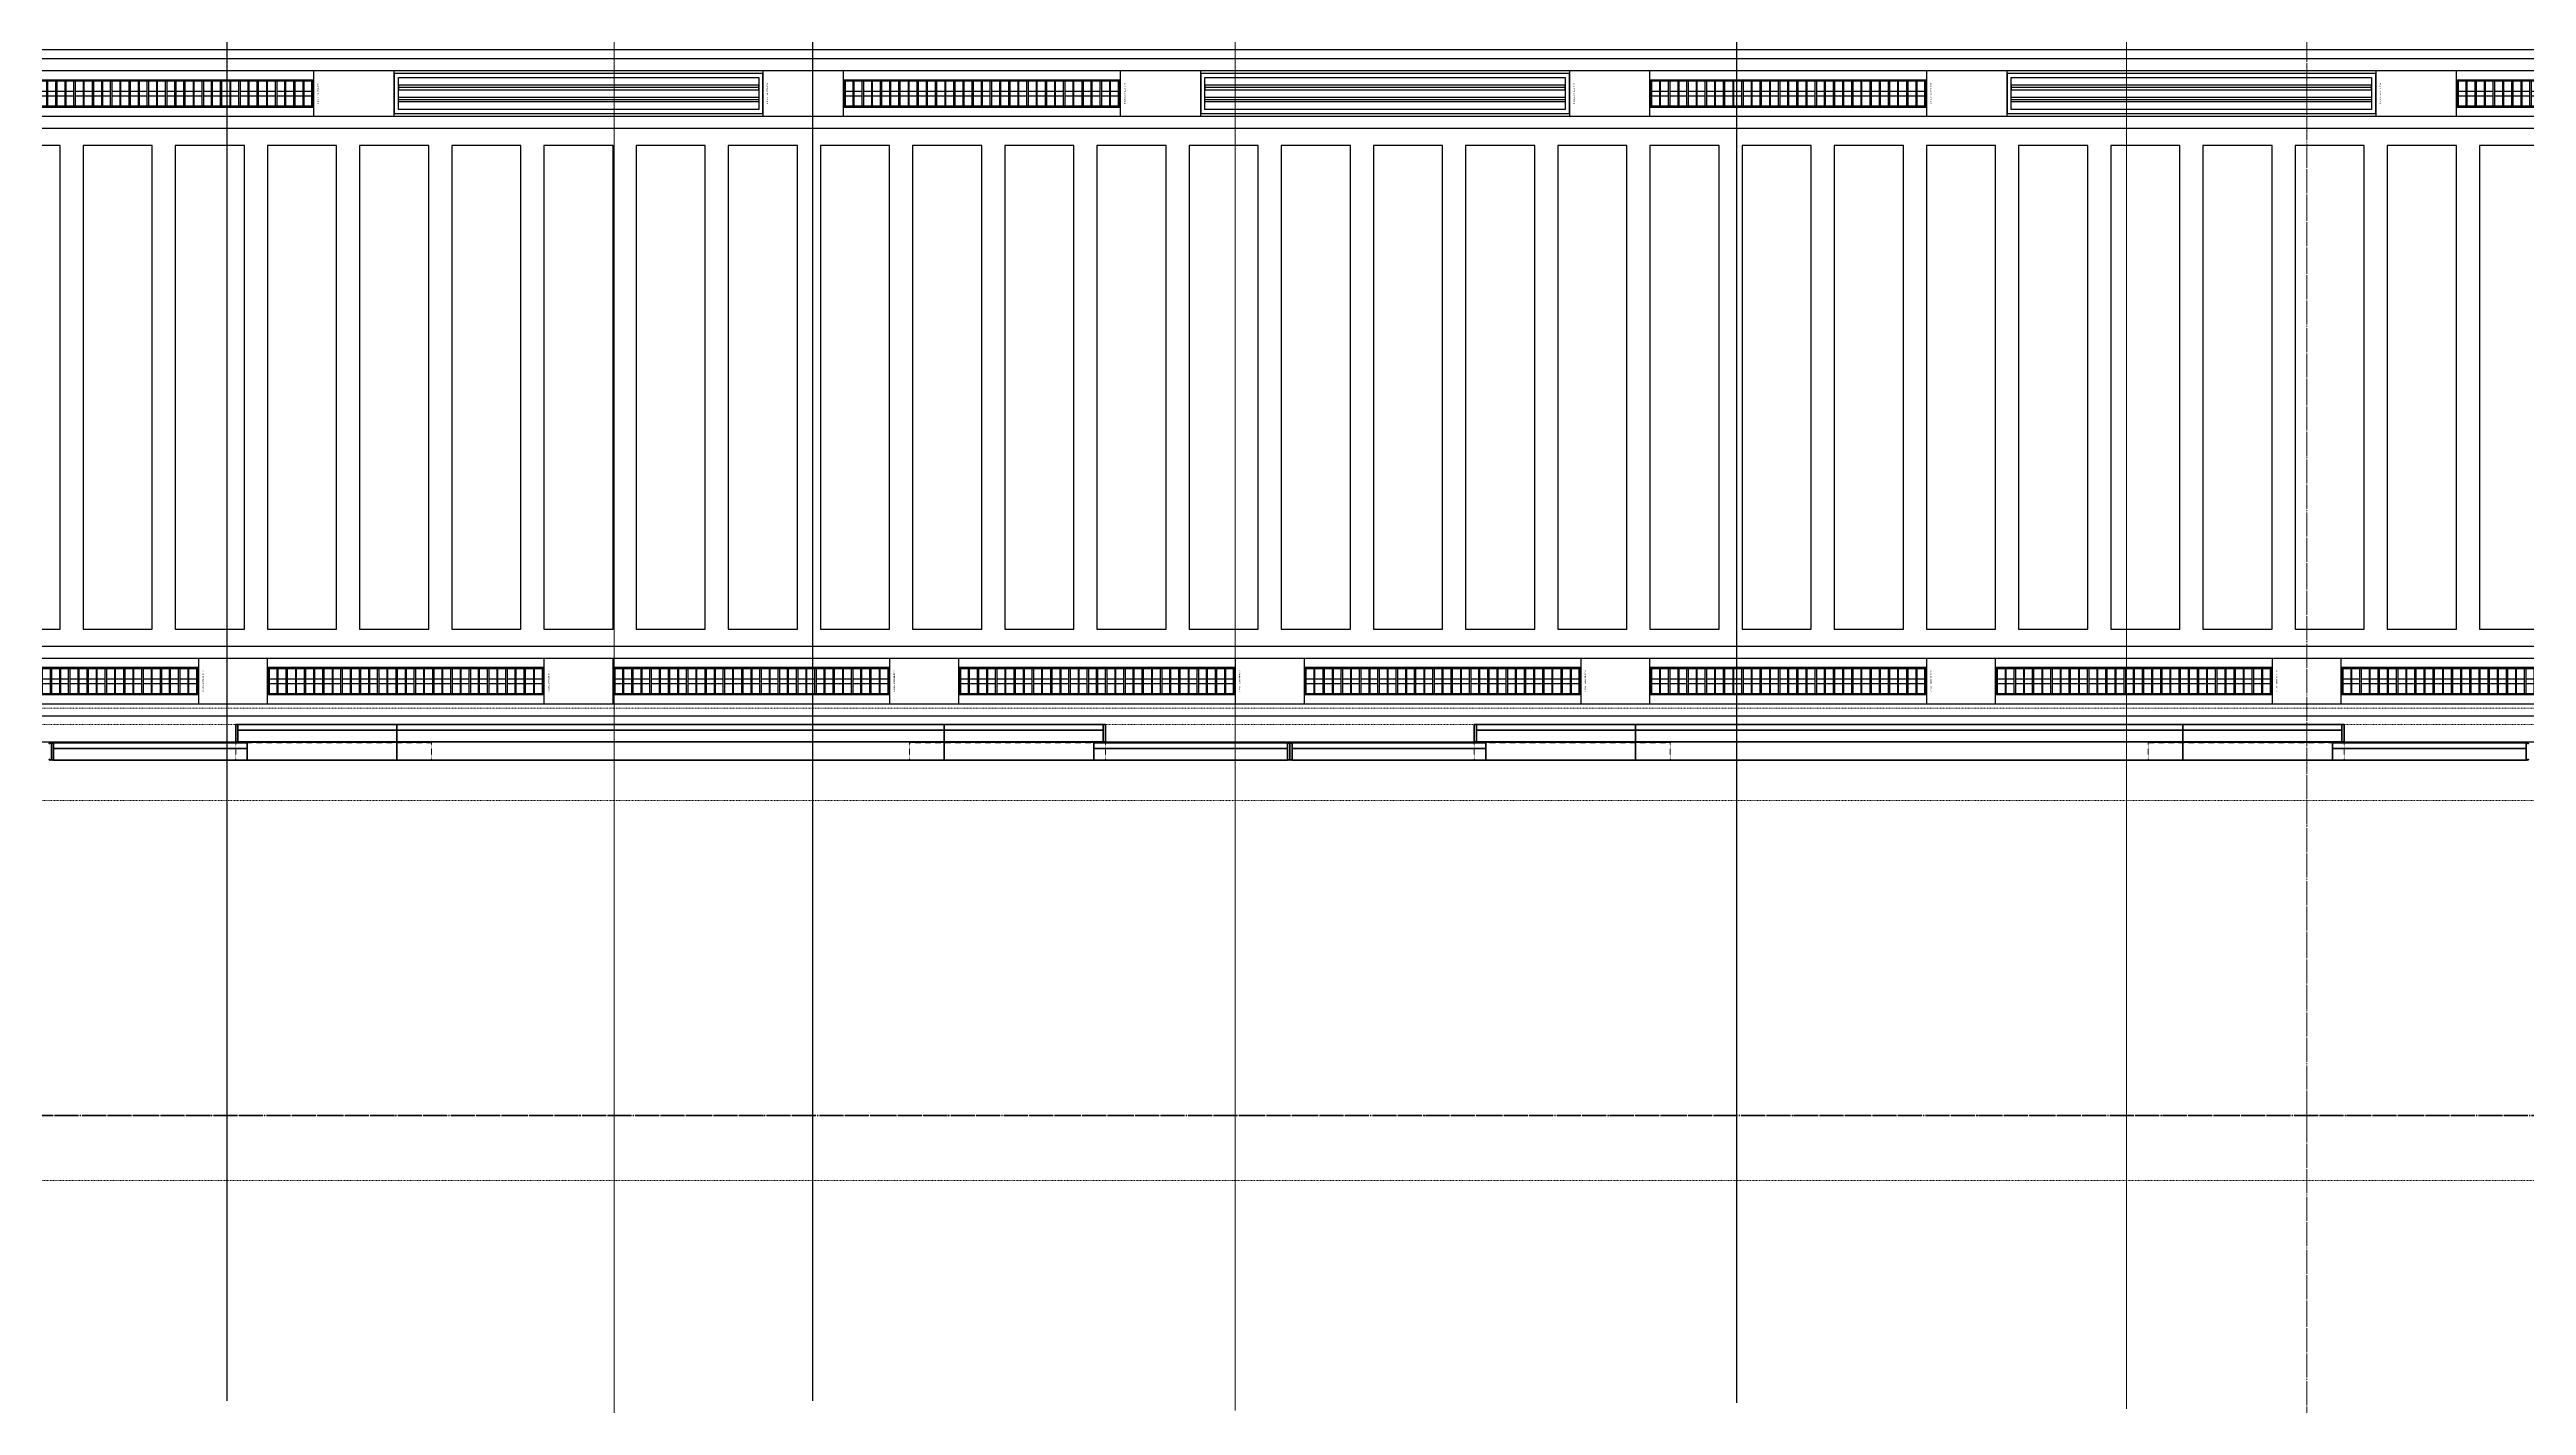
# Model space of a CAD drawing. Header units: millimetres. Extents: x -794868 to -715506, y -16735 to 22434.
# Drawn here: x -765878 to -755128, y -2857 to 3028 of the extents above; entities that cross this region are included whole.
import ezdxf
from ezdxf.enums import TextEntityAlignment as Align
from ezdxf.xclip import XClip

# ---------------------------------------------------------------- set-up
doc = ezdxf.new("R2010")
doc.units = ezdxf.units.MM
doc.header["$XCLIPFRAME"] = 0
for name, pattern in [('DASH', [6.35, 3.175, -3.175]), ('DPA_Grid _ Level 100', [10, 5.5, -1.6, 1.3, -1.6]), ('DPA_Hidden 500', [1.4, 0.8, -0.6])]:
    doc.linetypes.add(name, pattern=pattern)
for name, color, linetype in [('000 - WIPEOUT', 250, 'Continuous'), ('001 - ASCESSORIES', 251, 'Continuous'), ('A04_TUBE SERIES', 2, 'Continuous'), ('A11_ALU.SOLID SHEET', 2, 'Continuous')]:
    doc.layers.add(name, color=color, linetype=linetype)
for name, color, linetype, lineweight in [('A-ANNO-NOTE', 3, 'Continuous', 25), ('A-GENM', 1, 'Continuous', 9), ('A-GENM-HDLN', 2, 'DPA_Hidden 500', 9), ('G-ANNO-SECL', 3, 'Continuous', 9), ('G-ANNO-TEXT', 3, 'Continuous', 9), ('Q-SPCQ', 2, 'Continuous', 35), ('Q-SPCQ-HDLN', 2, 'DASH', 9), ('S-GRID', 251, 'Continuous', 9)]:
    doc.layers.add(name, color=color, linetype=linetype, lineweight=lineweight)

# ---------------------------------------------------------------- blocks, each defined once
blk = doc.blocks.new('DPA_Speciality_PlatformScreenDoor - Length_135300-12767973-4262-01 ENLARGED UPPER PLATFORM LEVEL - REFLECTED CEILING PLAN - SHEET 3')
at = {"layer": 'A-GENM'}
for p, q in [((38588, -250), (38390, -250)), ((38390, -250), (38588, -250)), ((38483, -250), (38393, -250)), ((38393, -250), (38483, -250)), ((38493, -250), (38583, -250)), ((38583, -250), (38493, -250)), ((42962, -250), (43160, -250)), ((43160, -250), (42962, -250)), ((42967, -250), (43057, -250)), ((43057, -250), (42967, -250)), ((43068, -250), (43158, -250)), ((43158, -250), (43068, -250)), ((43963, -250), (43765, -250)), ((43765, -250), (43963, -250)), ((43858, -250), (43768, -250)), ((43768, -250), (43858, -250)), ((43868, -250), (43958, -250)), ((43958, -250), (43868, -250)), ((48337, -250), (48535, -250)), ((48535, -250), (48337, -250)), ((48432, -250), (48342, -250)), ((48342, -250), (48432, -250)), ((48443, -250), (48533, -250)), ((48533, -250), (48443, -250)), ((39140, -330), (39264, -330)), ((39151, -330), (39204, -330)), ((39200, -330), (39253, -330)), ((40740, -330), (40864, -330)), ((40751, -330), (40804, -330)), ((40800, -330), (40853, -330)), ((44515, -330), (44639, -330)), ((44526, -330), (44579, -330)), ((44575, -330), (44628, -330)), ((46115, -330), (46239, -330)), ((46126, -330), (46179, -330)), ((46175, -330), (46228, -330))]:
    blk.add_line(p, q, dxfattribs=at)
at = {"layer": 'A-GENM-HDLN'}
for p, q in [((38888, -175), (38888, -250)), ((38888, -175), (39738, -175)), ((39738, -250), (39738, -175)), ((41813, -250), (41813, -175)), ((42663, -175), (41813, -175)), ((42663, -175), (42663, -250)), ((44263, -175), (44263, -250)), ((44263, -175), (45113, -175)), ((45113, -250), (45113, -175)), ((47188, -250), (47188, -175)), ((48038, -175), (47188, -175)), ((48038, -175), (48038, -250)), ((38888, -250), (39738, -250)), ((42663, -250), (41813, -250)), ((44263, -250), (45113, -250)), ((48038, -250), (47188, -250))]:
    blk.add_line(p, q, dxfattribs=at)
at = {"layer": 'Q-SPCQ', "linetype": 'DASH', "lineweight": 9}
blk.add_line((3946, 1650), (73451, 1650), dxfattribs=at)
at = {"layer": 'Q-SPCQ'}
for p, q in [((38938, -175), (38098, -175)), ((38098, -175), (38938, -175)), ((38098, -175), (38098, -225)), ((38098, -175), (38098, -225)), ((38098, -245), (38098, -180)), ((38098, -180), (38098, -245)), ((38128, -175), (38908, -175)), ((38908, -175), (38128, -175)), ((38908, -175), (38128, -175)), ((38128, -175), (38908, -175)), ((38888, -175), (39588, -175)), ((38938, -225), (38938, -175)), ((38938, -175), (38938, -225)), ((39588, -175), (39588, -330)), ((39588, -175), (41963, -175)), ((39588, -330), (39588, -175)), ((39588, -200), (39588, -176)), ((39588, -176), (39588, -200)), ((39588, -305), (39588, -200)), ((39588, -200), (39588, -305)), ((41963, -175), (41963, -330)), ((41963, -175), (42663, -175)), ((41963, -330), (41963, -175)), ((41963, -200), (41963, -176)), ((41963, -176), (41963, -200)), ((41963, -305), (41963, -200)), ((41963, -200), (41963, -305)), ((42613, -175), (43453, -175)), ((43453, -175), (42613, -175)), ((42613, -175), (42613, -225)), ((42613, -225), (42613, -175)), ((43423, -175), (42643, -175)), ((42643, -175), (43423, -175)), ((42643, -175), (43423, -175)), ((43423, -175), (42643, -175)), ((43453, -225), (43453, -175)), ((43453, -225), (43453, -175)), ((43453, -180), (43453, -245)), ((43453, -245), (43453, -180)), ((43463, -245), (43463, -180)), ((43463, -180), (43463, -245)), ((43463, -180), (43463, -245)), ((43463, -245), (43463, -180)), ((44313, -175), (43473, -175)), ((43473, -175), (44313, -175)), ((43473, -175), (43473, -225)), ((43473, -175), (43473, -225)), ((43473, -245), (43473, -180)), ((43473, -180), (43473, -245)), ((43503, -175), (44283, -175)), ((44283, -175), (43503, -175)), ((44283, -175), (43503, -175)), ((43503, -175), (44283, -175)), ((44263, -175), (44963, -175)), ((44313, -225), (44313, -175)), ((44313, -175), (44313, -225)), ((44963, -175), (44963, -330)), ((44963, -175), (47338, -175)), ((44963, -330), (44963, -175)), ((44963, -200), (44963, -176)), ((44963, -176), (44963, -200)), ((44963, -305), (44963, -200)), ((44963, -200), (44963, -305)), ((47338, -175), (47338, -330)), ((47338, -175), (48038, -175)), ((47338, -330), (47338, -175)), ((47338, -200), (47338, -176)), ((47338, -176), (47338, -200)), ((47338, -305), (47338, -200)), ((47338, -200), (47338, -305)), ((47988, -175), (48828, -175)), ((48828, -175), (47988, -175)), ((47988, -175), (47988, -225)), ((47988, -225), (47988, -175)), ((48798, -175), (48018, -175)), ((48018, -175), (48798, -175)), ((48018, -175), (48798, -175)), ((48798, -175), (48018, -175)), ((48828, -225), (48828, -175)), ((48828, -225), (48828, -175)), ((48828, -180), (48828, -245)), ((48828, -245), (48828, -180)), ((48838, -245), (48838, -180)), ((48838, -180), (48838, -245)), ((48838, -180), (48838, -245)), ((48838, -245), (48838, -180)), ((38098, -225), (38938, -225)), ((38938, -225), (38098, -225)), ((38098, -250), (38098, -225)), ((38098, -225), (38098, -250)), ((38938, -225), (38098, -225)), ((38098, -225), (38098, -250)), ((38098, -250), (38098, -225)), ((38098, -225), (38938, -225)), ((38938, -225), (38098, -225)), ((38098, -225), (38938, -225)), ((38098, -250), (38938, -250)), ((38938, -250), (38098, -250)), ((38098, -250), (38938, -250)), ((38938, -250), (38098, -250)), ((38908, -225), (38128, -225)), ((38128, -225), (38908, -225)), ((38128, -225), (38908, -225)), ((38908, -225), (38128, -225)), ((38888, -225), (38148, -225)), ((38148, -225), (38888, -225)), ((38888, -225), (38148, -225)), ((38148, -225), (38888, -225)), ((38888, -250), (38148, -250)), ((38148, -250), (38888, -250)), ((38888, -250), (38148, -250)), ((38148, -250), (38888, -250)), ((38888, -305), (38888, -250)), ((38888, -250), (38888, -330)), ((38898, -255), (38888, -255)), ((38888, -255), (38888, -330)), ((38888, -330), (38888, -255)), ((38888, -255), (38898, -255)), ((38888, -329), (38888, -305)), ((38898, -330), (38898, -255)), ((38898, -255), (38898, -330)), ((39588, -255), (38898, -255)), ((38898, -255), (39588, -255)), ((38898, -255), (38898, -305)), ((38898, -255), (38898, -305)), ((39588, -305), (38898, -305)), ((38898, -305), (39578, -305)), ((38898, -305), (38898, -330)), ((38898, -305), (38898, -330)), ((38898, -305), (39578, -305)), ((39578, -305), (38898, -305)), ((38898, -330), (38898, -305)), ((38898, -305), (38898, -330)), ((39588, -305), (38898, -305)), ((38898, -305), (39588, -305)), ((38938, -225), (38938, -250)), ((38938, -225), (38938, -250)), ((38938, -250), (38938, -225)), ((38938, -225), (38938, -250)), ((38948, -255), (39528, -255)), ((39528, -255), (38948, -255)), ((39538, -255), (38948, -255)), ((38948, -255), (39538, -255)), ((39528, -305), (38948, -305)), ((38948, -305), (39528, -305)), ((39528, -305), (38948, -305)), ((38948, -305), (39528, -305)), ((39538, -305), (38948, -305)), ((38948, -305), (39538, -305)), ((38948, -305), (39528, -305)), ((39528, -305), (38948, -305)), ((39578, -305), (39588, -305)), ((41963, -255), (39588, -255)), ((39588, -255), (41963, -255)), ((39588, -255), (39588, -305)), ((39588, -255), (39588, -305)), ((39588, -305), (39588, -255)), ((39588, -255), (39588, -305)), ((39588, -329), (39588, -305)), ((41963, -305), (39588, -305)), ((39588, -305), (39598, -305)), ((39588, -330), (39588, -305)), ((39588, -305), (39588, -330)), ((41963, -305), (39588, -305)), ((39588, -305), (41963, -305)), ((39588, -305), (39588, -329)), ((39588, -330), (39588, -305)), ((39588, -305), (39588, -330)), ((39598, -305), (41953, -305)), ((39598, -305), (41953, -305)), ((41953, -305), (39598, -305)), ((41913, -255), (39638, -255)), ((39638, -255), (41913, -255)), ((41913, -305), (39638, -305)), ((39638, -305), (41913, -305)), ((39648, -255), (41903, -255)), ((41903, -255), (39648, -255)), ((41903, -305), (39648, -305)), ((39648, -305), (41903, -305)), ((41903, -305), (39648, -305)), ((39648, -305), (41903, -305)), ((39648, -305), (41903, -305)), ((41903, -305), (39648, -305)), ((41953, -305), (41963, -305)), ((41963, -255), (42653, -255)), ((42653, -255), (41963, -255)), ((41963, -255), (41963, -305)), ((41963, -305), (41963, -255)), ((41963, -305), (41963, -255)), ((41963, -255), (41963, -305)), ((41963, -329), (41963, -305)), ((41963, -305), (41973, -305)), ((42653, -305), (41963, -305)), ((41963, -305), (41963, -330)), ((41963, -330), (41963, -305)), ((41963, -305), (42653, -305)), ((42653, -305), (41963, -305)), ((41963, -305), (41963, -329)), ((41963, -330), (41963, -305)), ((41963, -305), (41963, -330)), ((41973, -305), (42653, -305)), ((42653, -305), (41973, -305)), ((41973, -305), (42653, -305)), ((42013, -255), (42603, -255)), ((42603, -255), (42013, -255)), ((42013, -305), (42603, -305)), ((42603, -305), (42013, -305)), ((42603, -255), (42023, -255)), ((42023, -255), (42603, -255)), ((42023, -305), (42603, -305)), ((42603, -305), (42023, -305)), ((42023, -305), (42603, -305)), ((42603, -305), (42023, -305)), ((42603, -305), (42023, -305)), ((42023, -305), (42603, -305)), ((43453, -225), (42613, -225)), ((42613, -225), (43453, -225)), ((42613, -250), (42613, -225)), ((42613, -250), (42613, -225)), ((43453, -225), (42613, -225)), ((42613, -225), (42613, -250)), ((42613, -250), (42613, -225)), ((42613, -225), (43453, -225)), ((42613, -225), (43453, -225)), ((43453, -225), (42613, -225)), ((43453, -250), (42613, -250)), ((42613, -250), (43453, -250)), ((42613, -250), (43453, -250)), ((43453, -250), (42613, -250)), ((42643, -225), (43423, -225)), ((43423, -225), (42643, -225)), ((43423, -225), (42643, -225)), ((42643, -225), (43423, -225)), ((42653, -255), (42653, -330)), ((42663, -255), (42653, -255)), ((42653, -255), (42663, -255)), ((42653, -330), (42653, -255)), ((42653, -305), (42653, -255)), ((42653, -305), (42653, -255)), ((42653, -330), (42653, -305)), ((42653, -330), (42653, -305)), ((42653, -305), (42653, -330)), ((42653, -330), (42653, -305)), ((42663, -225), (43403, -225)), ((43403, -225), (42663, -225)), ((42663, -225), (43403, -225)), ((43403, -225), (42663, -225)), ((42663, -250), (43403, -250)), ((43403, -250), (42663, -250)), ((42663, -250), (43403, -250)), ((43403, -250), (42663, -250)), ((42663, -330), (42663, -250)), ((42663, -250), (42663, -305)), ((42663, -330), (42663, -255)), ((42663, -255), (42663, -330)), ((42663, -305), (42663, -329)), ((43453, -225), (43453, -250)), ((43453, -250), (43453, -225)), ((43453, -250), (43453, -225)), ((43453, -225), (43453, -250)), ((43473, -225), (44313, -225)), ((44313, -225), (43473, -225)), ((43473, -250), (43473, -225)), ((43473, -225), (43473, -250)), ((44313, -225), (43473, -225)), ((43473, -225), (43473, -250)), ((43473, -250), (43473, -225)), ((43473, -225), (44313, -225)), ((44313, -225), (43473, -225)), ((43473, -225), (44313, -225)), ((43473, -250), (44313, -250)), ((44313, -250), (43473, -250)), ((43473, -250), (44313, -250)), ((44313, -250), (43473, -250)), ((44283, -225), (43503, -225)), ((43503, -225), (44283, -225)), ((43503, -225), (44283, -225)), ((44283, -225), (43503, -225)), ((44263, -225), (43523, -225)), ((43523, -225), (44263, -225)), ((44263, -225), (43523, -225)), ((43523, -225), (44263, -225)), ((44263, -250), (43523, -250)), ((43523, -250), (44263, -250)), ((44263, -250), (43523, -250)), ((43523, -250), (44263, -250)), ((44263, -305), (44263, -250)), ((44263, -250), (44263, -330)), ((44273, -255), (44263, -255)), ((44263, -255), (44263, -330)), ((44263, -330), (44263, -255)), ((44263, -255), (44273, -255)), ((44263, -329), (44263, -305)), ((44273, -330), (44273, -255)), ((44273, -255), (44273, -330)), ((44963, -255), (44273, -255)), ((44273, -255), (44963, -255)), ((44273, -255), (44273, -305)), ((44273, -255), (44273, -305)), ((44963, -305), (44273, -305)), ((44273, -305), (44953, -305)), ((44273, -305), (44273, -330)), ((44273, -305), (44273, -330)), ((44273, -305), (44953, -305)), ((44953, -305), (44273, -305)), ((44273, -330), (44273, -305)), ((44273, -305), (44273, -330)), ((44963, -305), (44273, -305)), ((44273, -305), (44963, -305)), ((44313, -225), (44313, -250)), ((44313, -225), (44313, -250)), ((44313, -250), (44313, -225)), ((44313, -225), (44313, -250)), ((44323, -255), (44903, -255)), ((44903, -255), (44323, -255)), ((44913, -255), (44323, -255)), ((44323, -255), (44913, -255)), ((44903, -305), (44323, -305)), ((44323, -305), (44903, -305)), ((44903, -305), (44323, -305)), ((44323, -305), (44903, -305)), ((44913, -305), (44323, -305)), ((44323, -305), (44913, -305)), ((44323, -305), (44903, -305)), ((44903, -305), (44323, -305)), ((44953, -305), (44963, -305)), ((47338, -255), (44963, -255)), ((44963, -255), (47338, -255)), ((44963, -255), (44963, -305)), ((44963, -255), (44963, -305)), ((44963, -305), (44963, -255)), ((44963, -255), (44963, -305)), ((44963, -329), (44963, -305)), ((47338, -305), (44963, -305)), ((44963, -305), (44973, -305)), ((44963, -330), (44963, -305)), ((44963, -305), (44963, -330)), ((47338, -305), (44963, -305)), ((44963, -305), (47338, -305)), ((44963, -305), (44963, -329)), ((44963, -330), (44963, -305)), ((44963, -305), (44963, -330)), ((44973, -305), (47328, -305)), ((44973, -305), (47328, -305)), ((47328, -305), (44973, -305)), ((47288, -255), (45013, -255)), ((45013, -255), (47288, -255)), ((47288, -305), (45013, -305)), ((45013, -305), (47288, -305)), ((45023, -255), (47278, -255)), ((47278, -255), (45023, -255)), ((47278, -305), (45023, -305)), ((45023, -305), (47278, -305)), ((47278, -305), (45023, -305)), ((45023, -305), (47278, -305)), ((45023, -305), (47278, -305)), ((47278, -305), (45023, -305)), ((47328, -305), (47338, -305)), ((47338, -255), (48028, -255)), ((48028, -255), (47338, -255)), ((47338, -255), (47338, -305)), ((47338, -305), (47338, -255)), ((47338, -305), (47338, -255)), ((47338, -255), (47338, -305)), ((47338, -329), (47338, -305)), ((47338, -305), (47348, -305)), ((48028, -305), (47338, -305)), ((47338, -305), (47338, -330)), ((47338, -330), (47338, -305)), ((47338, -305), (48028, -305)), ((48028, -305), (47338, -305)), ((47338, -305), (47338, -329)), ((47338, -330), (47338, -305)), ((47338, -305), (47338, -330)), ((47348, -305), (48028, -305)), ((48028, -305), (47348, -305)), ((47348, -305), (48028, -305)), ((47388, -255), (47978, -255)), ((47978, -255), (47388, -255)), ((47388, -305), (47978, -305)), ((47978, -305), (47388, -305)), ((47978, -255), (47398, -255)), ((47398, -255), (47978, -255)), ((47398, -305), (47978, -305)), ((47978, -305), (47398, -305)), ((47398, -305), (47978, -305)), ((47978, -305), (47398, -305)), ((47978, -305), (47398, -305)), ((47398, -305), (47978, -305)), ((48828, -225), (47988, -225)), ((47988, -225), (48828, -225)), ((47988, -250), (47988, -225)), ((47988, -250), (47988, -225)), ((48828, -225), (47988, -225)), ((47988, -225), (47988, -250)), ((47988, -250), (47988, -225)), ((47988, -225), (48828, -225)), ((47988, -225), (48828, -225)), ((48828, -225), (47988, -225)), ((48828, -250), (47988, -250)), ((47988, -250), (48828, -250)), ((47988, -250), (48828, -250)), ((48828, -250), (47988, -250)), ((48018, -225), (48798, -225)), ((48798, -225), (48018, -225)), ((48798, -225), (48018, -225)), ((48018, -225), (48798, -225)), ((48028, -255), (48028, -330)), ((48038, -255), (48028, -255)), ((48028, -255), (48038, -255)), ((48028, -330), (48028, -255)), ((48028, -305), (48028, -255)), ((48028, -305), (48028, -255)), ((48028, -330), (48028, -305)), ((48028, -330), (48028, -305)), ((48028, -305), (48028, -330)), ((48028, -330), (48028, -305)), ((48038, -225), (48778, -225)), ((48778, -225), (48038, -225)), ((48038, -225), (48778, -225)), ((48778, -225), (48038, -225)), ((48038, -250), (48778, -250)), ((48778, -250), (48038, -250)), ((48038, -250), (48778, -250)), ((48778, -250), (48038, -250)), ((48038, -330), (48038, -250)), ((48038, -250), (48038, -305)), ((48038, -330), (48038, -255)), ((48038, -255), (48038, -330)), ((48038, -305), (48038, -329)), ((48828, -225), (48828, -250)), ((48828, -250), (48828, -225)), ((48828, -250), (48828, -225)), ((48828, -225), (48828, -250)), ((38888, -330), (39588, -330)), ((38888, -330), (38898, -330)), ((38898, -330), (38888, -330)), ((39578, -330), (38898, -330)), ((38898, -330), (39588, -330)), ((38898, -330), (39578, -330)), ((39578, -330), (38898, -330)), ((39528, -330), (38948, -330)), ((38948, -330), (39528, -330)), ((39528, -330), (38948, -330)), ((38948, -330), (39528, -330)), ((39588, -330), (39578, -330)), ((39588, -330), (41963, -330)), ((39598, -330), (39588, -330)), ((39588, -330), (41963, -330)), ((41953, -330), (39598, -330)), ((39598, -330), (41953, -330)), ((41953, -330), (39598, -330)), ((41903, -330), (39648, -330)), ((39648, -330), (41903, -330)), ((41903, -330), (39648, -330)), ((39648, -330), (41903, -330)), ((41963, -330), (41953, -330)), ((41963, -330), (42663, -330)), ((41963, -330), (42653, -330)), ((41973, -330), (41963, -330)), ((42653, -330), (41973, -330)), ((42653, -330), (41973, -330)), ((41973, -330), (42653, -330)), ((42023, -330), (42603, -330)), ((42603, -330), (42023, -330)), ((42023, -330), (42603, -330)), ((42603, -330), (42023, -330)), ((42653, -330), (42663, -330)), ((42663, -330), (42653, -330)), ((44263, -330), (44963, -330)), ((44263, -330), (44273, -330)), ((44273, -330), (44263, -330)), ((44953, -330), (44273, -330)), ((44273, -330), (44963, -330)), ((44273, -330), (44953, -330)), ((44953, -330), (44273, -330)), ((44903, -330), (44323, -330)), ((44323, -330), (44903, -330)), ((44903, -330), (44323, -330)), ((44323, -330), (44903, -330)), ((44963, -330), (44953, -330)), ((44963, -330), (47338, -330)), ((44973, -330), (44963, -330)), ((44963, -330), (47338, -330)), ((47328, -330), (44973, -330)), ((44973, -330), (47328, -330)), ((47328, -330), (44973, -330)), ((47278, -330), (45023, -330)), ((45023, -330), (47278, -330)), ((47278, -330), (45023, -330)), ((45023, -330), (47278, -330)), ((47338, -330), (47328, -330)), ((47338, -330), (48038, -330)), ((47338, -330), (48028, -330)), ((47348, -330), (47338, -330)), ((48028, -330), (47348, -330)), ((48028, -330), (47348, -330)), ((47348, -330), (48028, -330)), ((47398, -330), (47978, -330)), ((47978, -330), (47398, -330)), ((47398, -330), (47978, -330)), ((47978, -330), (47398, -330)), ((48028, -330), (48038, -330)), ((48038, -330), (48028, -330))]:
    blk.add_line(p, q, dxfattribs=at)
for centre, start, end in [((38093, -180), 0, 180), ((38093, -180), 0, 45), ((43458, -180), 0, 180), ((43458, -180), 135, 180), ((43458, -180), 60, 120), ((43458, -180), 360, 30), ((43468, -180), 0, 180), ((43468, -180), 150, 180), ((43468, -180), 60, 120), ((43468, -180), 0, 45), ((48833, -180), 0, 180), ((48833, -180), 135, 180), ((48833, -180), 60, 120), ((48833, -180), 360, 30), ((48843, -180), 0, 180), ((48843, -180), 150, 180), ((48843, -180), 60, 120), ((38093, -245), 180, 360), ((38093, -245), 330, 360), ((43458, -245), 180, 210), ((43458, -245), 180, 0), ((43458, -245), 240, 300), ((43458, -245), 330, 0), ((43468, -245), 180, 210), ((43468, -245), 180, 360), ((43468, -245), 240, 300), ((43468, -245), 330, 360), ((48833, -245), 180, 210), ((48833, -245), 180, 0), ((48833, -245), 240, 300), ((48833, -245), 330, 0), ((48843, -245), 180, 210), ((48843, -245), 180, 360), ((48843, -245), 240, 300)]:
    blk.add_arc(centre, 5, start, end, dxfattribs=at)
at = {"layer": 'Q-SPCQ-HDLN'}
for p, q in [((73451, 0), (3946, 0)), ((73451, -330), (3946, -330)), ((73451, -400), (3946, -400))]:
    blk.add_line(p, q, dxfattribs=at)
blk = doc.blocks.new('*U1978')
at = {"layer": 'S-GRID', "linetype": 'DPA_Grid _ Level 100'}
blk.add_line((-11400, -19375), (-11400, 17498.2), dxfattribs=at)
blk = doc.blocks.new('*U695')
at = {"color": 1}
blk.add_wipeout([(600, -60), (-600, -60), (-600, 60), (600, 60)], dxfattribs=at).dxf.layer = '000 - WIPEOUT'
at = {"layer": '001 - ASCESSORIES', "color": 0}
blk.add_lwpolyline([(600, -60), (-600, -60), (-600, 60), (600, 60)], close=True, dxfattribs=at)
at = {"layer": '001 - ASCESSORIES'}
for points in [[(-593, -55), (-598, -55), (-598, 55), (-593, 55)], [(595, -55), (-595, -55), (-595, 55), (595, 55)], [(-559, -55), (-554, -55), (-554, 55), (-559, 55)], [(-514, -55), (-519, -55), (-519, 55), (-514, 55)], [(-479, -55), (-474, -55), (-474, 55), (-479, 55)], [(-435, -55), (-440, -55), (-440, 55), (-435, 55)], [(-400, -55), (-395, -55), (-395, 55), (-400, 55)], [(-355, -55), (-360, -55), (-360, 55), (-355, 55)], [(-320, -55), (-315, -55), (-315, 55), (-320, 55)], [(-276, -55), (-281, -55), (-281, 55), (-276, 55)], [(-241, -55), (-236, -55), (-236, 55), (-241, 55)], [(-196, -55), (-201, -55), (-201, 55), (-196, 55)], [(-161, -55), (-156, -55), (-156, 55), (-161, 55)], [(-117, -55), (-122, -55), (-122, 55), (-117, 55)], [(-82, -55), (-77, -55), (-77, 55), (-82, 55)], [(-37, -55), (-42, -55), (-42, 55), (-37, 55)], [(-3, -55), (3, -55), (3, 55), (-3, 55)], [(42, -55), (37, -55), (37, 55), (42, 55)], [(77, -55), (82, -55), (82, 55), (77, 55)], [(122, -55), (117, -55), (117, 55), (122, 55)], [(156, -55), (161, -55), (161, 55), (156, 55)], [(201, -55), (196, -55), (196, 55), (201, 55)], [(236, -55), (241, -55), (241, 55), (236, 55)], [(281, -55), (276, -55), (276, 55), (281, 55)], [(315, -55), (320, -55), (320, 55), (315, 55)], [(360, -55), (355, -55), (355, 55), (360, 55)], [(395, -55), (400, -55), (400, 55), (395, 55)], [(440, -55), (435, -55), (435, 55), (440, 55)], [(474, -55), (479, -55), (479, 55), (474, 55)], [(519, -55), (514, -55), (514, 55), (519, 55)], [(554, -55), (559, -55), (559, 55), (554, 55)], [(598, -55), (593, -55), (593, 55), (598, 55)]]:
    blk.add_lwpolyline(points, close=True, dxfattribs=at)
for points in [[(-593, 10), (-559, 10)], [(-554, 10), (-519, 10)], [(-514, 10), (-479, 10)], [(-474, 10), (-440, 10)], [(-435, 10), (-400, 10)], [(-395, 10), (-360, 10)], [(-355, 10), (-320, 10)], [(-315, 10), (-281, 10)], [(-276, 10), (-241, 10)], [(-236, 10), (-201, 10)], [(-196, 10), (-161, 10)], [(-156, 10), (-122, 10)], [(-117, 10), (-82, 10)], [(-77, 10), (-42, 10)], [(-37, 10), (-3, 10)], [(3, 10), (37, 10)], [(42, 10), (77, 10)], [(82, 10), (117, 10)], [(122, 10), (156, 10)], [(161, 10), (196, 10)], [(201, 10), (236, 10)], [(241, 10), (276, 10)], [(281, 10), (315, 10)], [(320, 10), (355, 10)], [(360, 10), (395, 10)], [(400, 10), (435, 10)], [(440, 10), (474, 10)], [(479, 10), (514, 10)], [(519, 10), (554, 10)], [(559, 10), (593, 10)], [(-593, -10), (-559, -10)], [(-554, -10), (-519, -10)], [(-514, -10), (-479, -10)], [(-474, -10), (-440, -10)], [(-435, -10), (-400, -10)], [(-395, -10), (-360, -10)], [(-355, -10), (-320, -10)], [(-315, -10), (-281, -10)], [(-276, -10), (-241, -10)], [(-236, -10), (-201, -10)], [(-196, -10), (-161, -10)], [(-156, -10), (-122, -10)], [(-117, -10), (-82, -10)], [(-77, -10), (-42, -10)], [(-37, -10), (-3, -10)], [(3, -10), (37, -10)], [(42, -10), (77, -10)], [(82, -10), (117, -10)], [(122, -10), (156, -10)], [(161, -10), (196, -10)], [(201, -10), (236, -10)], [(241, -10), (276, -10)], [(281, -10), (315, -10)], [(320, -10), (355, -10)], [(360, -10), (395, -10)], [(400, -10), (435, -10)], [(440, -10), (474, -10)], [(479, -10), (514, -10)], [(519, -10), (554, -10)], [(559, -10), (593, -10)]]:
    blk.add_lwpolyline(points, dxfattribs=at)
blk = doc.blocks.new('*U698')
at = {"layer": 'A11_ALU.SOLID SHEET', "color": 0}
blk.add_lwpolyline([(350, -98.8), (350, 98.8), (0, 98.8), (0, -98.8)], close=True, dxfattribs=at)
at = {"layer": 'Defpoints', "color": 250}
blk.add_point((0, 0), dxfattribs=at)
blk.add_text('AL.SHEET-HAT-TYPE-R', height=6, rotation=270, dxfattribs=at).set_placement((15, 0), align=Align.BOTTOM_CENTER)
blk = doc.blocks.new('*U700')
at = {"layer": '001 - ASCESSORIES', "color": 0, "linetype": 'ByBlock'}
blk.add_lwpolyline([(800, 87), (-800, 87), (-800, -87), (800, -87)], close=True, dxfattribs=at)
at = {"layer": '001 - ASCESSORIES', "linetype": 'ByBlock'}
for points in [[(-782, 69), (782, 69), (782, -69), (-782, -69)], [(782, 36), (-782, 36), (-782, 16), (782, 16)], [(-782, -16), (782, -16), (782, -36), (-782, -36)]]:
    blk.add_lwpolyline(points, close=True, dxfattribs=at)
for points in [[(782, 26), (-782, 26)], [(-782, -26), (782, -26)]]:
    blk.add_lwpolyline(points, dxfattribs=at)
blk = doc.blocks.new('*U703')
at = {"layer": 'A11_ALU.SOLID SHEET', "color": 0}
blk.add_lwpolyline([(300, -98.8), (300, 98.8), (0, 98.8), (0, -98.8)], close=True, dxfattribs=at)
at = {"layer": 'Defpoints', "color": 250}
blk.add_point((0, 0), dxfattribs=at)
blk.add_text('AL.SHEET-HAT-TYPE-R', height=6, rotation=270, dxfattribs=at).set_placement((15, 0), align=Align.BOTTOM_CENTER)
blk = doc.blocks.new('*U721')
blk.add_attdef('EXTR.OVL-LENGTH_', (-25, -59), '', height=5)
blk.add_wipeout([(-25, 0), (25, 0), (25, 67400), (-25, 67400)]).dxf.layer = '000 - WIPEOUT'
at = {"layer": 'A04_TUBE SERIES', "color": 0}
blk.add_lwpolyline([(-25, 0), (25, 0), (25, 67400), (-25, 67400)], close=True, dxfattribs=at)
blk = doc.blocks.new('*U723')
blk.add_attdef('EXTR.OVL-LENGTH_', (-25, -59), '', height=5)
blk.add_wipeout([(-25, 0), (25, 0), (25, 67400), (-25, 67400)]).dxf.layer = '000 - WIPEOUT'
at = {"layer": 'A04_TUBE SERIES', "color": 0}
blk.add_lwpolyline([(-25, 0), (25, 0), (25, 67400), (-25, 67400)], close=True, dxfattribs=at)
blk = doc.blocks.new('*U725')
blk.add_attdef('EXTR.OVL-LENGTH_', (-25, -59), '', height=5)
blk.add_wipeout([(-25, 0), (25, 0), (25, 67400), (-25, 67400)]).dxf.layer = '000 - WIPEOUT'
at = {"layer": 'A04_TUBE SERIES', "color": 0}
blk.add_lwpolyline([(-25, 0), (25, 0), (25, 67400), (-25, 67400)], close=True, dxfattribs=at)
blk = doc.blocks.new('*U847')
at = {"color": 3}
for points in [[(-1050, -4050), (1050, -4050), (1050, -4350), (-1050, -4350)], [(-1050, -4450), (1050, -4450), (1050, -4750), (-1050, -4750)], [(-1050, -4850), (1050, -4850), (1050, -5150), (-1050, -5150)], [(-1050, -5250), (1050, -5250), (1050, -5550), (-1050, -5550)], [(-1050, -5650), (1050, -5650), (1050, -5950), (-1050, -5950)], [(-1050, -6050), (1050, -6050), (1050, -6350), (-1050, -6350)], [(-1050, -6450), (1050, -6450), (1050, -6750), (-1050, -6750)], [(-1050, -6850), (1050, -6850), (1050, -7150), (-1050, -7150)], [(-1050, -7250), (1050, -7250), (1050, -7550), (-1050, -7550)], [(-1050, -7650), (1050, -7650), (1050, -7950), (-1050, -7950)], [(-1050, -8050), (1050, -8050), (1050, -8350), (-1050, -8350)], [(-1050, -8450), (1050, -8450), (1050, -8750), (-1050, -8750)], [(-1050, -8850), (1050, -8850), (1050, -9150), (-1050, -9150)], [(-1050, -9250), (1050, -9250), (1050, -9550), (-1050, -9550)], [(-1050, -9650), (1050, -9650), (1050, -9950), (-1050, -9950)], [(-1050, -10050), (1050, -10050), (1050, -10350), (-1050, -10350)], [(-1050, -10450), (1050, -10450), (1050, -10750), (-1050, -10750)], [(-1050, -10850), (1050, -10850), (1050, -11150), (-1050, -11150)], [(-1050, -11250), (1050, -11250), (1050, -11550), (-1050, -11550)], [(-1050, -11650), (1050, -11650), (1050, -11950), (-1050, -11950)], [(-1050, -12050), (1050, -12050), (1050, -12350), (-1050, -12350)], [(-1050, -12450), (1050, -12450), (1050, -12750), (-1050, -12750)], [(-1050, -12850), (1050, -12850), (1050, -13150), (-1050, -13150)], [(-1050, -13250), (1050, -13250), (1050, -13550), (-1050, -13550)], [(-1050, -13650), (1050, -13650), (1050, -13950), (-1050, -13950)], [(-1050, -14050), (1050, -14050), (1050, -14350), (-1050, -14350)], [(-1050, -14450), (1050, -14450), (1050, -14750), (-1050, -14750)], [(-1050, -14850), (1050, -14850), (1050, -15150), (-1050, -15150)]]:
    blk.add_wipeout(points, dxfattribs=at).dxf.layer = '000 - WIPEOUT'
at = {"layer": 'A11_ALU.SOLID SHEET', "color": 0, "linetype": 'ByBlock'}
for points in [[(-1050, -4350), (1050, -4350), (1050, -4050), (-1050, -4050)], [(-1050, -4750), (1050, -4750), (1050, -4450), (-1050, -4450)], [(-1050, -5150), (1050, -5150), (1050, -4850), (-1050, -4850)], [(-1050, -5550), (1050, -5550), (1050, -5250), (-1050, -5250)], [(-1050, -5950), (1050, -5950), (1050, -5650), (-1050, -5650)], [(-1050, -6350), (1050, -6350), (1050, -6050), (-1050, -6050)], [(-1050, -6750), (1050, -6750), (1050, -6450), (-1050, -6450)], [(-1050, -7150), (1050, -7150), (1050, -6850), (-1050, -6850)], [(-1050, -7550), (1050, -7550), (1050, -7250), (-1050, -7250)], [(-1050, -7950), (1050, -7950), (1050, -7650), (-1050, -7650)], [(-1050, -8350), (1050, -8350), (1050, -8050), (-1050, -8050)], [(-1050, -8750), (1050, -8750), (1050, -8450), (-1050, -8450)], [(-1050, -9150), (1050, -9150), (1050, -8850), (-1050, -8850)], [(-1050, -9550), (1050, -9550), (1050, -9250), (-1050, -9250)], [(-1050, -9950), (1050, -9950), (1050, -9650), (-1050, -9650)], [(-1050, -10350), (1050, -10350), (1050, -10050), (-1050, -10050)], [(-1050, -10750), (1050, -10750), (1050, -10450), (-1050, -10450)], [(-1050, -11150), (1050, -11150), (1050, -10850), (-1050, -10850)], [(-1050, -11550), (1050, -11550), (1050, -11250), (-1050, -11250)], [(-1050, -11950), (1050, -11950), (1050, -11650), (-1050, -11650)], [(-1050, -12350), (1050, -12350), (1050, -12050), (-1050, -12050)], [(-1050, -12750), (1050, -12750), (1050, -12450), (-1050, -12450)], [(-1050, -13150), (1050, -13150), (1050, -12850), (-1050, -12850)], [(-1050, -13550), (1050, -13550), (1050, -13250), (-1050, -13250)], [(-1050, -13950), (1050, -13950), (1050, -13650), (-1050, -13650)], [(-1050, -14350), (1050, -14350), (1050, -14050), (-1050, -14050)], [(-1050, -14750), (1050, -14750), (1050, -14450), (-1050, -14450)], [(-1050, -15150), (1050, -15150), (1050, -14850), (-1050, -14850)]]:
    blk.add_lwpolyline(points, close=True, dxfattribs=at)
blk = doc.blocks.new('*U2281')
blk.add_lwpolyline([(27650, -552), (-107450, -552), (-107450, -3555), (27650, -3555)], close=True)
for p in [(-18900, -742), (-18900, -742), (-15400, -742), (-15400, -742), (-11900, -742), (-11900, -742)]:
    blk.add_blockref('*U700', p)
at = {"layer": 'A11_ALU.SOLID SHEET', "color": 1}
for name, p in [('*U698', (-18100, -742)), ('*U698', (-14600, -742)), ('*U698', (-11100, -742)), ('*U703', (-19050, -3292)), ('*U703', (-16050, -3292)), ('*U703', (-13050, -3292))]:
    blk.add_blockref(name, p, dxfattribs=at)
for p in [(-20650, -742), (-17150, -742), (-13650, -742), (-10150, -742), (-21150, -3292), (-18150, -3292), (-15150, -3292), (-12150, -3292)]:
    blk.add_blockref('*U695', p)
at = {"layer": 'A11_ALU.SOLID SHEET', "color": 0, "linetype": 'ByBlock', "rotation": 270}
blk.add_blockref('*U847', (-6300, -2017), dxfattribs=at)
at = {"layer": 'A11_ALU.SOLID SHEET', "color": 1}
for name, p in [('*U698', (-20050, -742)), ('*U698', (-18100, -742)), ('*U698', (-16550, -742)), ('*U698', (-14600, -742)), ('*U698', (-13050, -742)), ('*U698', (-11100, -742)), ('*U703', (-20550, -3292)), ('*U703', (-17550, -3292)), ('*U703', (-14550, -3292)), ('*U703', (-11550, -3292))]:
    blk.add_blockref(name, p, dxfattribs=at)
for p in [(-20650, -742), (-17150, -742), (-13650, -742), (-10150, -742), (-19650, -3292), (-16650, -3292), (-13650, -3292), (-10650, -3292)]:
    blk.add_blockref('*U695', p)
at = {"layer": 'A04_TUBE SERIES', "color": 0, "linetype": 'ByBlock', "rotation": 270}
for p in [(-39850, -3167), (-39850, -3417)]:
    blk.add_blockref('*U725', p, dxfattribs=at)
at = {"layer": 'A11_ALU.SOLID SHEET', "color": 1}
for p in [(-20050, -742), (-16550, -742), (-13050, -742)]:
    blk.add_blockref('*U698', p, dxfattribs=at)
at = {"layer": 'A04_TUBE SERIES', "color": 0, "linetype": 'ByBlock', "rotation": 270}
for name, p in [('*U721', (-39850, -617)), ('*U723', (-39850, -867))]:
    blk.add_blockref(name, p, dxfattribs=at)

msp = doc.modelspace()

# ---------------------------------------------------------------- linework, layer by layer
at = {"layer": 'G-ANNO-SECL', "linetype": 'DPA_Grid _ Level 100', "lineweight": 50}
msp.add_line((-790897, -1598), (-718440, -1598), dxfattribs=at)

# ---------------------------------------------------------------- block references
at = {"layer": 'A11_ALU.SOLID SHEET'}
ref = msp.add_blockref('*U2281', (-744682, 3579), dxfattribs=at)
XClip(ref).set_block_clipping_path([(-45801.3280238605, -9620.0077451947), (23704.0078937773, 10334.9999958097)])

# ---------------------------------------------------------------- next in the draw order: linework, layer by layer
at = {"layer": 'A-ANNO-NOTE'}
for p, q in [((-758557, 4947), (-758557, -2845)), ((-765108, 4673), (-765108, -2837)), ((-762566, 4605), (-762566, -2837))]:
    msp.add_line(p, q, dxfattribs=at)
at = {"layer": 'G-ANNO-TEXT', "color": 10}
for p, q in [((-756864, 4873), (-756864, -2871)), ((-760733, 4583), (-760733, -2879)), ((-763427, 4255), (-763427, -9495))]:
    msp.add_line(p, q, dxfattribs=at)

# ---------------------------------------------------------------- next in the draw order: block references
msp.add_blockref('*U1978', (-744682, 3579))
at = {"layer": 'Q-SPCQ', "rotation": 180}
msp.add_blockref('DPA_Speciality_PlatformScreenDoor - Length_135300-12767973-4262-01 ENLARGED UPPER PLATFORM LEVEL - REFLECTED CEILING PLAN - SHEET 3', (-717032, -231), dxfattribs=at)

doc.saveas('drawing.dxf')
